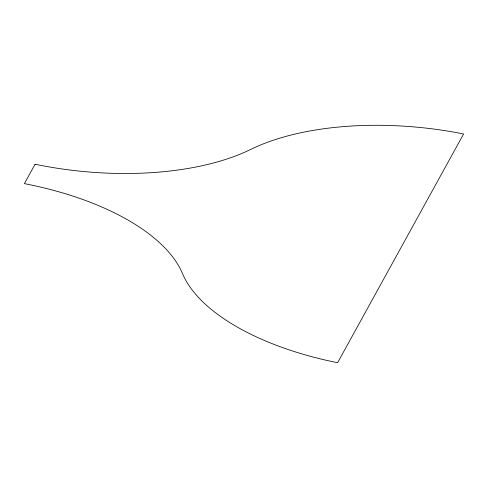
<?xml version="1.0" encoding="UTF-8"?>
<svg xmlns="http://www.w3.org/2000/svg" width="488" height="488" viewBox="0 0 488 488"><rect width="100%" height="100%" fill="white"/><g stroke="black" fill="none" stroke-linecap="round" stroke-linejoin="round"><path stroke-width="0.73" d="M35.069 164.249L24.4 183.616L27.041 184.147A211.103 98.783 6.1 0 1 182.439 273.451A211.103 98.783 6.1 0 0 337.605 362.712L463.6 133.974A211.103 98.783 6.1 0 0 250.771 149.395A211.103 98.783 6.1 0 1 37.71 164.773L35.069 164.249"/></g></svg>
